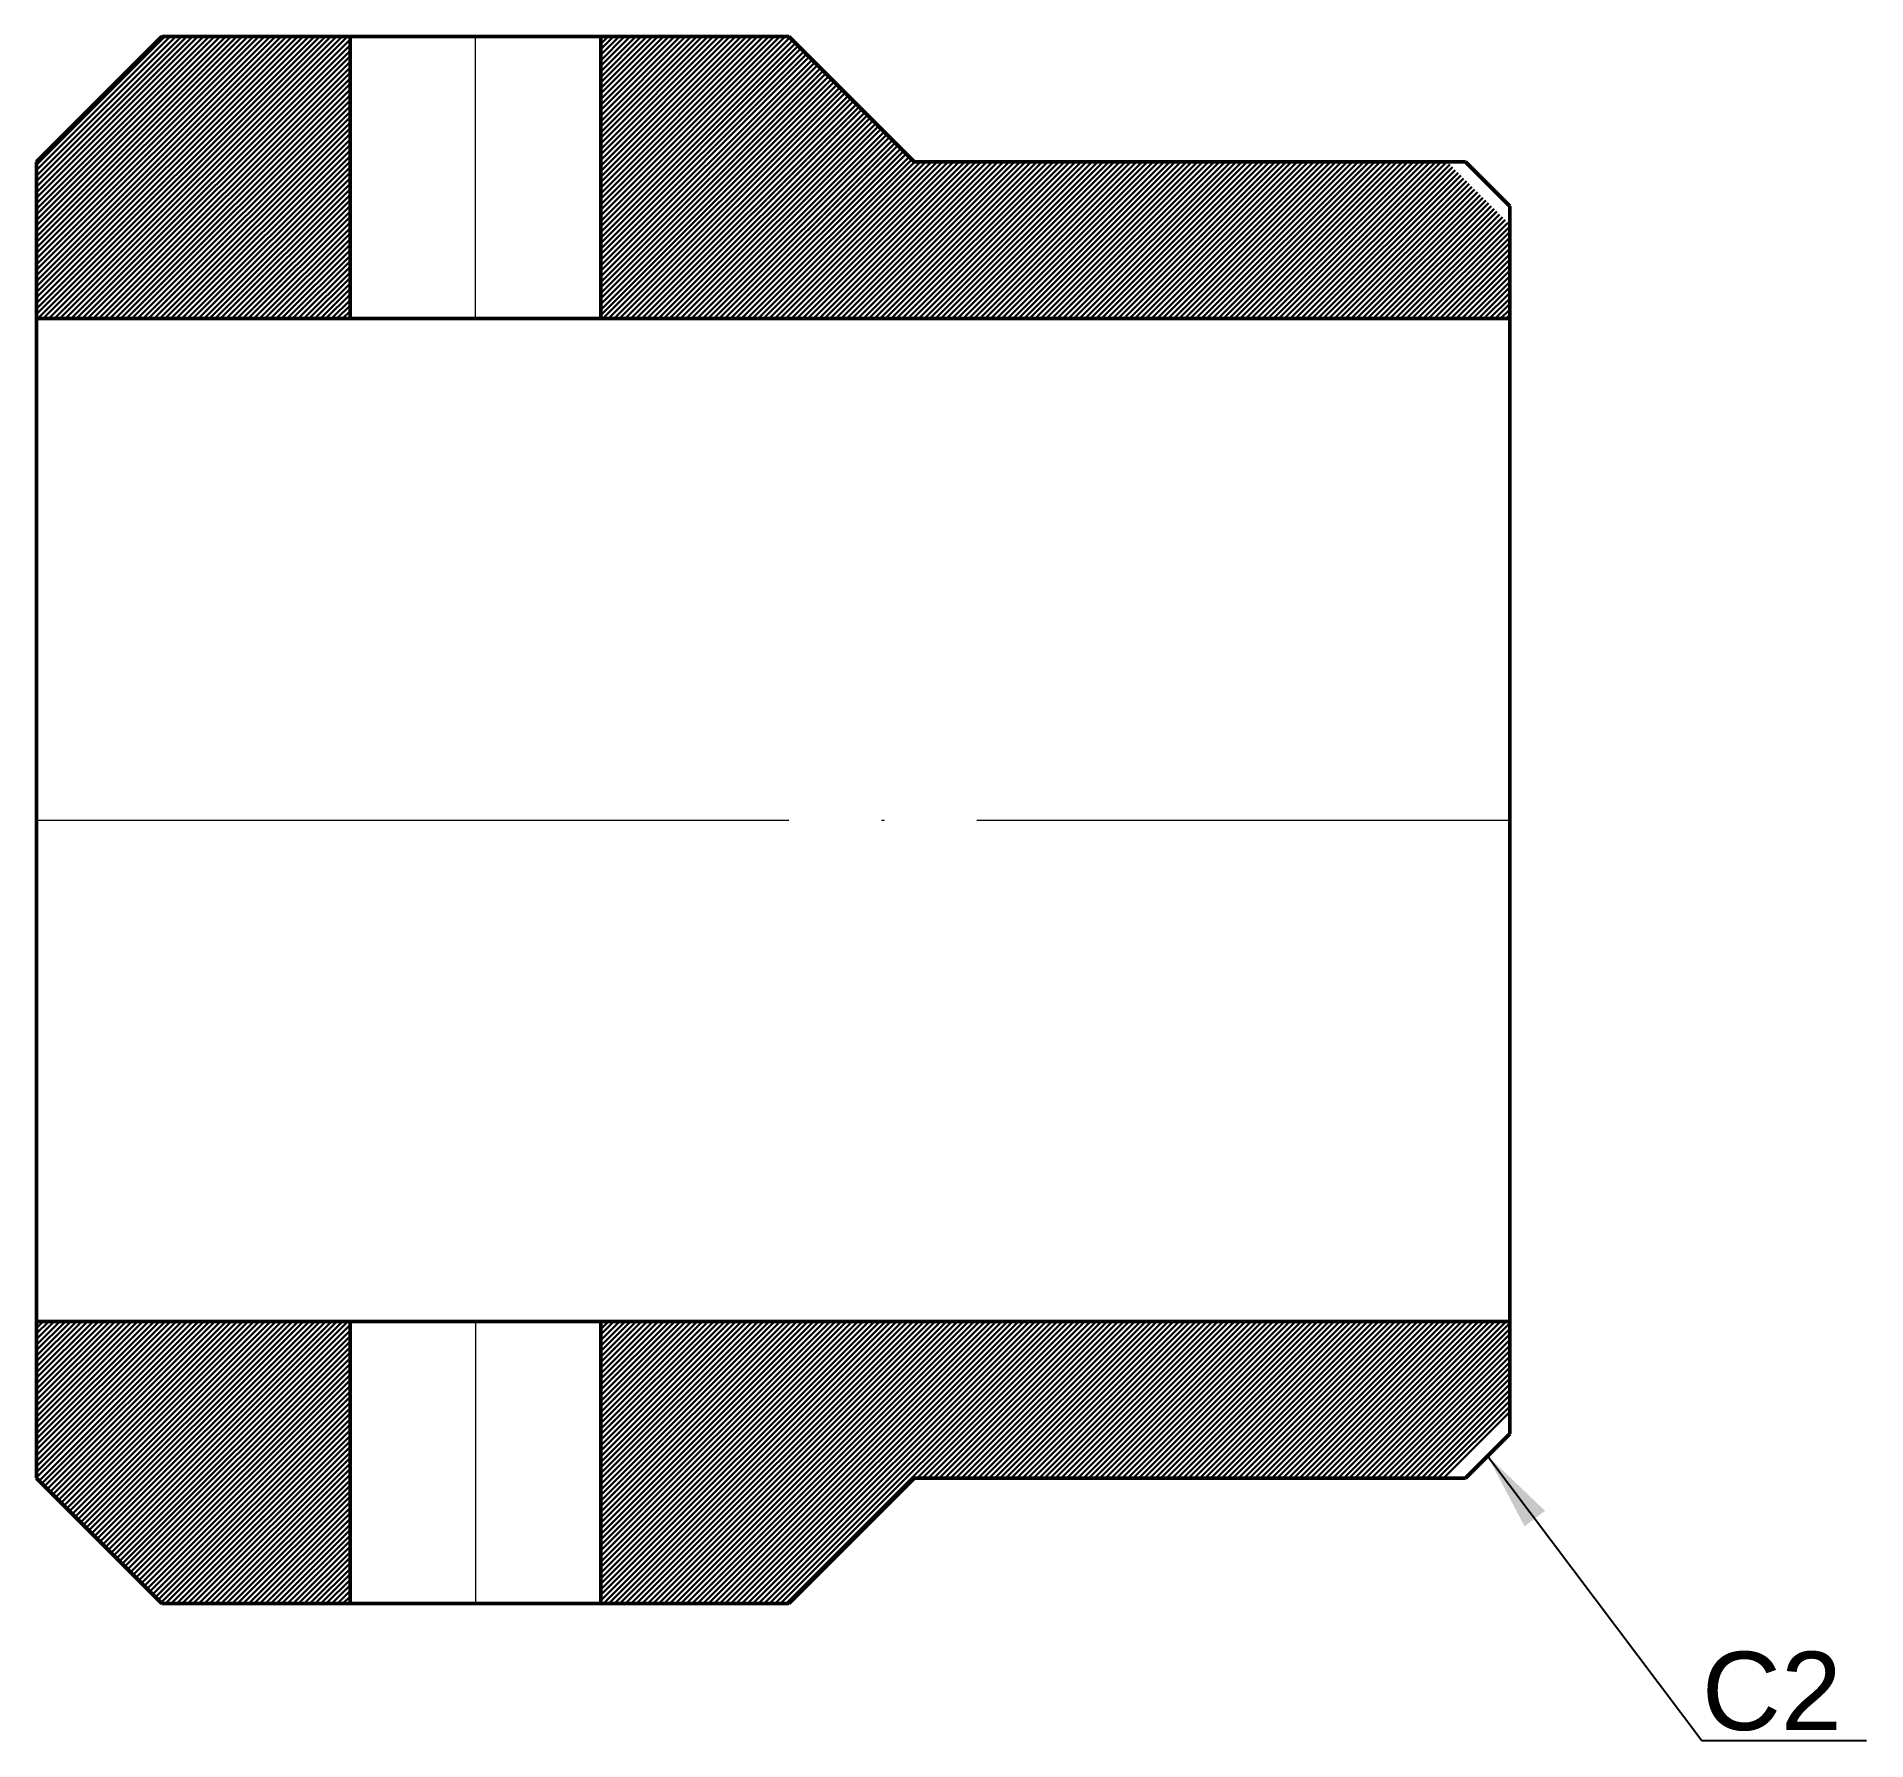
# Model space of a CAD drawing. Header units: millimetres. Extents: x 1945.1 to 2003.5, y 606.8 to 661.2.
import ezdxf

# ---------------------------------------------------------------- set-up
doc = ezdxf.new("R2010")
doc.units = ezdxf.units.MM
doc.linetypes.add('ACAD_ISO02W100', pattern=[15, 12, -3])
doc.linetypes.add('ACAD_ISO04W100', pattern=[30, 24, -2.95, 0.1, -2.95])
for name, color, linetype, lineweight, true_color in [('Contornos Ocultos', 252, 'ACAD_ISO02W100', 30, 0xa0a0a4), ('Contornos Visibles', 7, 'Continuous', 50, 0xffffff), ('Cotas', 1, 'Continuous', 20, 0xff0000), ('Ejes de revolución', 6, 'ACAD_ISO04W100', 20, 0xff00ff)]:
    doc.layers.add(name, color=color, linetype=linetype, lineweight=lineweight, true_color=true_color)
doc.styles.get("Standard").update_dxf_attribs({"font": ''})
doc.styles.add('textstyle0', font='')
doc.styles.get('Standard').set_extended_font_data('txt')
doc.styles.get('textstyle0').set_extended_font_data('Arial')
doc.dimstyles.get("Standard").update_dxf_attribs({"dimtxt": 2.5, "dimasz": 2.5, "dimexe": 1.25, "dimexo": 0.625, "dimtad": 1, "dimtxsty": 'Standard', "dimcen": 2.5, "dimadec": 0, "dimazin": 0, "dimtfac": 1, "dimtmove": 0, "dimatfit": 3, "dimfxl": 1, "dimarcsym": 0})
pattern_1 = [(45, (0, 0), (-0.088388348, 0.088388348), [])]

msp = doc.modelspace()

# ---------------------------------------------------------------- hatches: boundary and pattern name
at = {"layer": 'Contornos Ocultos'}
h = msp.add_hatch(dxfattribs=at)
h.set_pattern_fill('ANSI31', color=256, style=0)
h.set_pattern_definition(pattern_1)
h.paths.add_polyline_path([(1945.097, 652.19), (1955.097, 652.19), (1955.097, 661.19), (1949.097, 661.19), (1945.097, 657.19)])
h = msp.add_hatch(dxfattribs=at)
h.set_pattern_fill('ANSI31', color=256, style=0)
h.set_pattern_definition(pattern_1)
h.paths.add_polyline_path([(1990.097, 657.19), (1992.097, 655.19), (1992.097, 652.19), (1963.097, 652.19), (1963.097, 661.19), (1969.097, 661.19), (1973.097, 657.19)])
h = msp.add_hatch(dxfattribs=at)
h.set_pattern_fill('ANSI31', color=256, style=0)
h.set_pattern_definition(pattern_1)
h.paths.add_polyline_path([(1945.097, 620.19), (1955.097, 620.19), (1955.097, 611.19), (1949.097, 611.19), (1945.097, 615.19)])
h = msp.add_hatch(dxfattribs=at)
h.set_pattern_fill('ANSI31', color=256, style=0)
h.set_pattern_definition(pattern_1)
h.paths.add_polyline_path([(1990.097, 615.19), (1992.097, 617.19), (1992.097, 620.19), (1963.097, 620.19), (1963.097, 611.19), (1969.097, 611.19), (1973.097, 615.19)])

# ---------------------------------------------------------------- linework, layer by layer
at = {"layer": 'Contornos Visibles'}
for p, q in [((1945.097, 657.19), (1949.097, 661.19)), ((1949.097, 661.19), (1955.097, 661.19)), ((1955.097, 661.19), (1963.097, 661.19)), ((1955.097, 652.19), (1955.097, 661.19)), ((1963.097, 661.19), (1969.097, 661.19)), ((1963.097, 652.19), (1963.097, 661.19)), ((1973.097, 657.19), (1969.097, 661.19)), ((1945.097, 652.19), (1945.097, 657.19)), ((1973.097, 657.19), (1990.683, 657.19)), ((1990.683, 657.19), (1992.097, 655.775)), ((1955.097, 656.342), (1955.097, 652.19)), ((1963.097, 656.342), (1963.097, 652.19)), ((1992.097, 655.775), (1992.097, 652.19)), ((1945.097, 652.19), (1992.097, 652.19)), ((1945.097, 652.19), (1955.097, 652.19)), ((1945.097, 652.19), (1945.097, 620.19)), ((1945.097, 620.19), (1945.097, 652.19)), ((1955.097, 652.19), (1963.097, 652.19)), ((1963.097, 652.19), (1992.097, 652.19)), ((1992.097, 652.19), (1992.097, 620.19)), ((1945.097, 620.19), (1992.097, 620.19)), ((1945.097, 620.19), (1945.097, 615.19)), ((1955.097, 616.038), (1955.097, 620.19)), ((1955.097, 620.19), (1955.097, 611.19)), ((1963.097, 616.038), (1963.097, 620.19)), ((1963.097, 620.19), (1963.097, 611.19)), ((1992.097, 616.604), (1992.097, 620.19)), ((1990.683, 615.19), (1992.097, 616.604)), ((1945.097, 615.19), (1949.097, 611.19)), ((1973.097, 615.19), (1969.097, 611.19)), ((1973.097, 615.19), (1990.683, 615.19)), ((1949.097, 611.19), (1955.097, 611.19)), ((1955.097, 611.19), (1963.097, 611.19)), ((1963.097, 611.19), (1969.097, 611.19))]:
    msp.add_line(p, q, dxfattribs=at)
at = {"layer": 'Ejes de revolución'}
for p, q in [((1959.097, 652.19), (1959.097, 661.19)), ((1945.097, 636.19), (1992.097, 636.19)), ((1959.097, 620.19), (1959.097, 611.19))]:
    msp.add_line(p, q, dxfattribs=at)

# ---------------------------------------------------------------- texts
at = {"layer": 'Cotas', "insert": (1998.224, 609.652), "char_height": 2.5, "attachment_point": 1, "style": 'textstyle0'}
msp.add_mtext('C2', dxfattribs=at)

# ---------------------------------------------------------------- leaders
at = {"layer": 'Cotas'}
msp.add_leader([(1991.39, 615.897), (1998.224, 606.821), (2003.473, 606.821)], dimstyle='Standard', override={"dimscale": 1}, dxfattribs=at)

doc.saveas('drawing.dxf')
